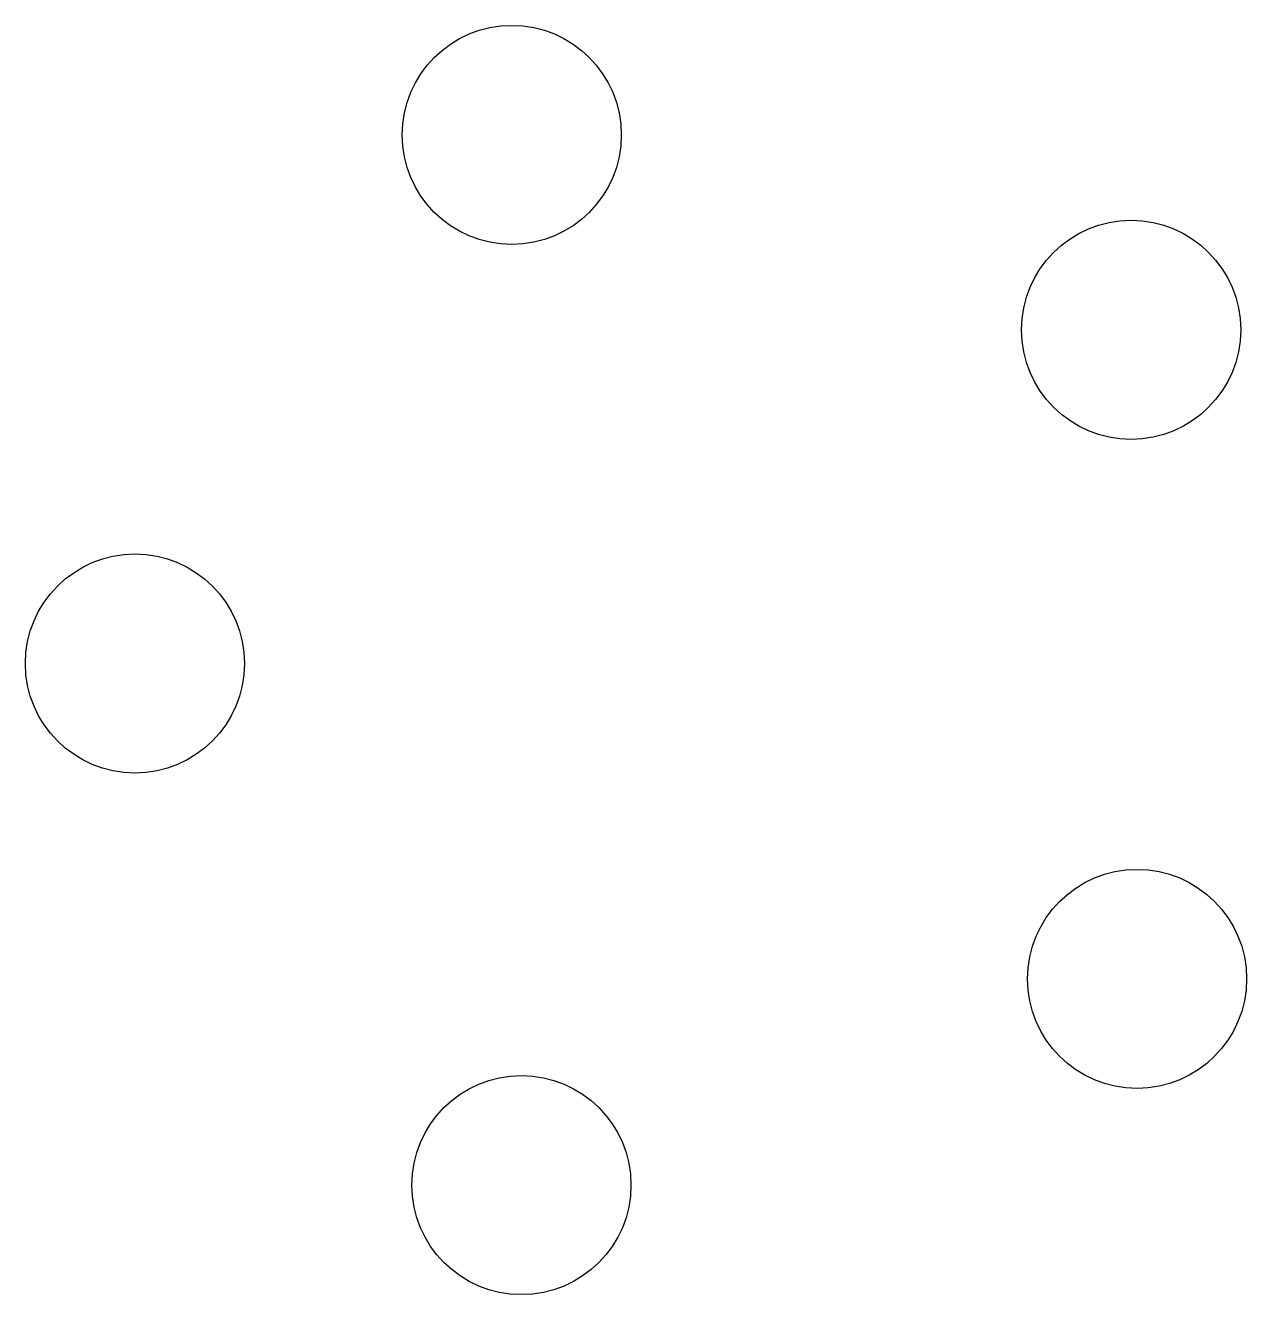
# Model space of a CAD drawing. Extents: x 126.9 to 188, y 17.9 to 81.5.
import ezdxf

# ---------------------------------------------------------------- set-up
doc = ezdxf.new("R2010")
doc.units = 0
doc.layers.get('0').update_dxf_attribs({"linetype": 'CONTINUOUS'})

msp = doc.modelspace()

# ---------------------------------------------------------------- linework, layer by layer
for centre in [(151.228, 76.035), (182.24, 66.272), (132.36, 49.559), (182.537, 33.761), (151.71, 23.432)]:
    msp.add_circle(centre, 5.486)

doc.saveas('drawing.dxf')
